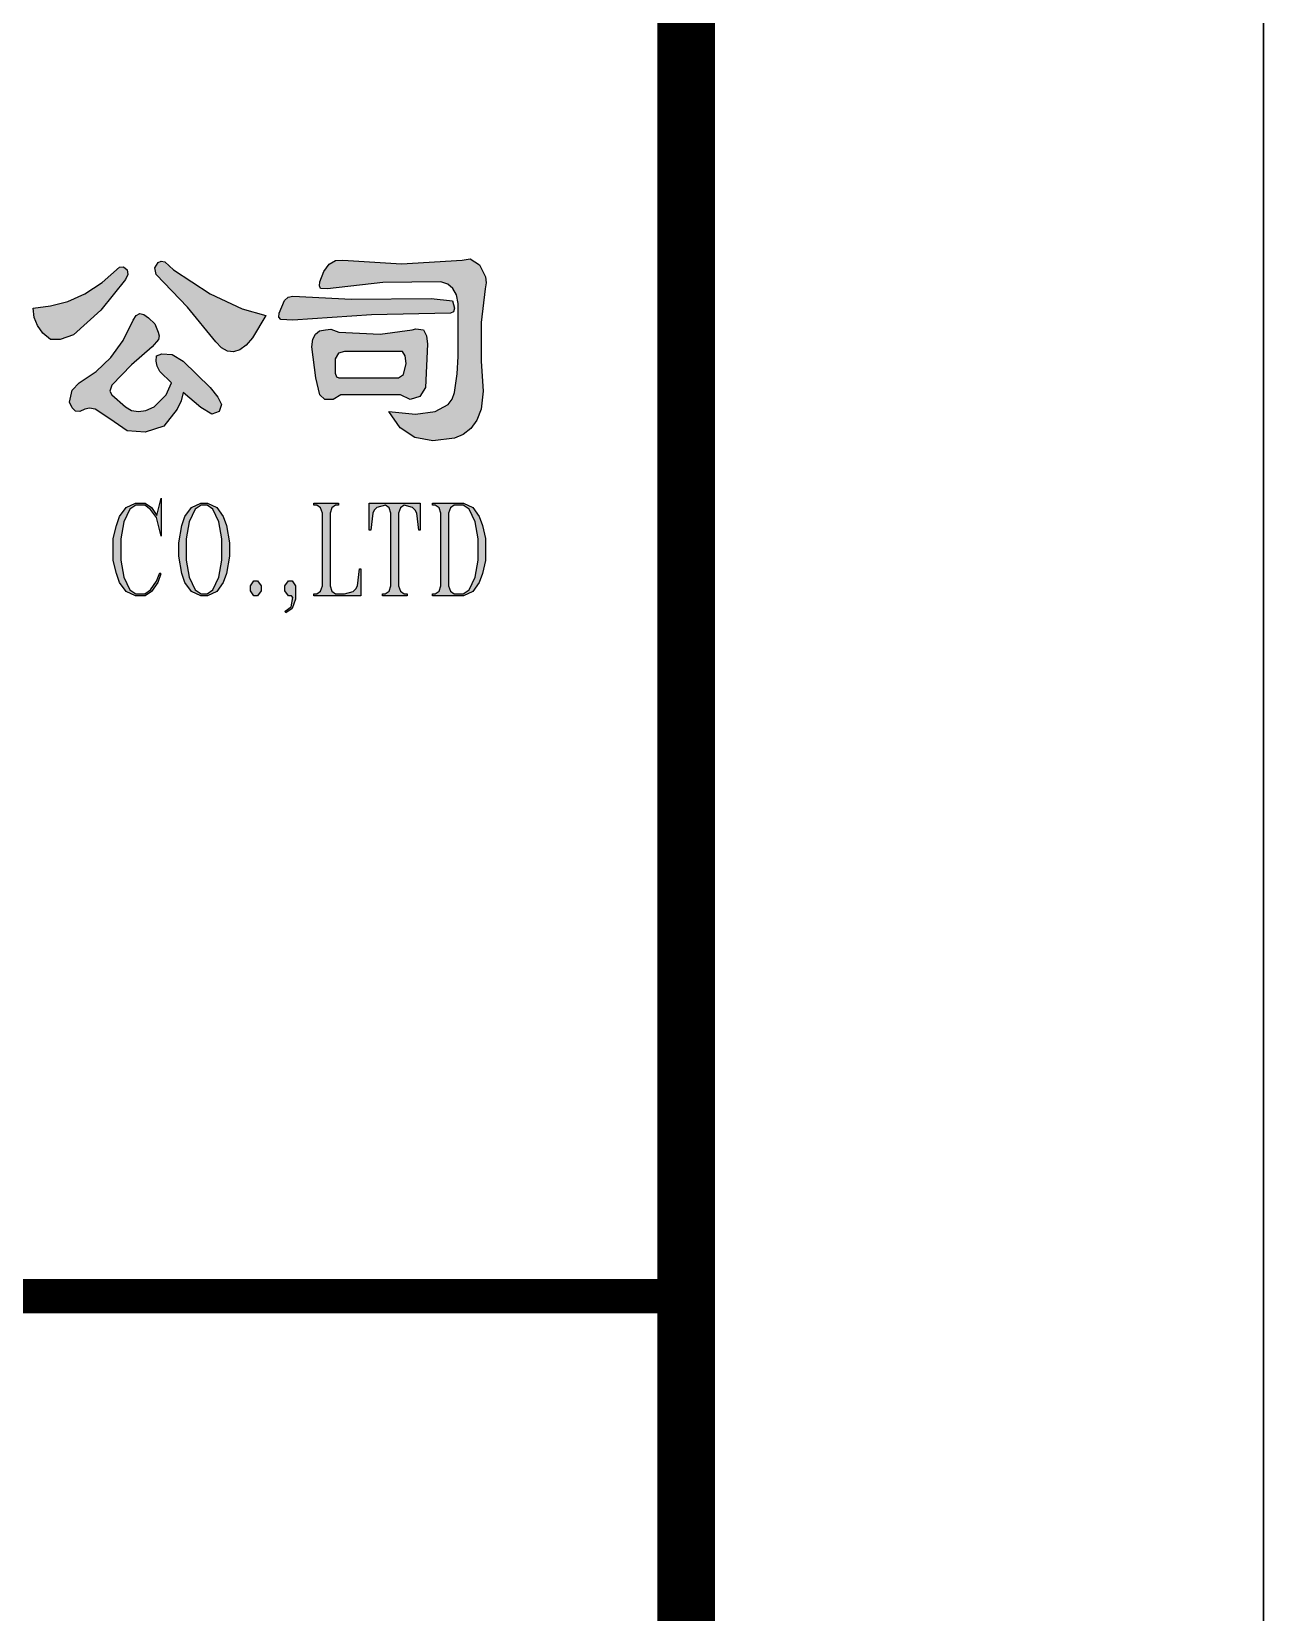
# Model space of a CAD drawing. Extents: x 1398449 to 2142961, y 256969 to 1032940.
# Drawn here: x 1684739 to 1687939, y 1014012 to 1018119 of the extents above; entities that cross this region are included whole.
import ezdxf
from ezdxf.enums import TextEntityAlignment as Align

# ---------------------------------------------------------------- set-up
doc = ezdxf.new("R2010")
doc.units = 0
doc.header["$LTSCALE"] = 1500
for name, color, linetype in [('BTTK', 7, 'Continuous'), ('Logo', 4, 'Continuous'), ('PUB_TITLE', 4, 'Continuous'), ('主楼地下（一期）参照$0$PUB_TITLE', 7, 'Continuous')]:
    doc.layers.add(name, color=color, linetype=linetype)
doc.layers.add('yichutu', color=7, linetype='Continuous', true_color=0xffffff, plot=False)
doc.styles.add('HZ(TK)', font='geniso.shx', dxfattribs={"width": 0.9, "bigfont": 'hztxt.shx'})

# ---------------------------------------------------------------- blocks, each defined once
blk = doc.blocks.new('logo-txt')
at = {"layer": 'Logo'}
h = blk.add_hatch(color=4, dxfattribs=at)
h.dxf.hatch_style = 1
h.paths.add_polyline_path([(57.224, 4.707), (57.282, 4.561), (57.301, 4.499), (57.29, 4.436), (57.182, 4.311), (56.824, 3.999), (56.482, 3.645), (56.449, 3.54), (56.482, 3.478), (56.716, 3.27), (56.822, 3.207), (56.941, 3.186), (57.072, 3.207), (57.215, 3.27), (57.424, 3.478), (57.515, 3.686), (57.315, 3.884), (57.265, 3.975), (57.249, 4.061), (57.257, 4.155), (57.349, 4.186), (57.524, 4.176), (57.715, 4.061), (58.182, 3.603), (58.315, 3.436), (58.382, 3.311), (58.34, 3.186), (58.215, 3.145), (58.024, 3.259), (57.715, 3.52), (57.682, 3.374), (57.615, 3.228), (57.382, 2.937), (57.057, 2.832), (56.749, 2.853), (56.449, 3.061), (56.191, 3.228), (56.093, 3.249), (56.016, 3.228), (55.924, 3.189), (55.849, 3.197), (55.791, 3.252), (55.749, 3.353), (55.791, 3.561), (55.916, 3.686), (56.212, 3.879), (56.466, 4.124), (56.678, 4.42), (56.849, 4.769), (56.903, 4.85), (56.966, 4.884), (57.036, 4.871), (57.116, 4.811)])
h.paths.add_polyline_path([(55.416, 5.019), (55.716, 5.092), (56.016, 5.227), (56.316, 5.425), (56.616, 5.686), (56.682, 5.696), (56.749, 5.644), (56.757, 5.561), (56.716, 5.477), (56.291, 4.946), (55.816, 4.519), (55.583, 4.436), (55.416, 4.436), (55.285, 4.548), (55.191, 4.676), (55.135, 4.819), (55.116, 4.978)])
h.paths.add_polyline_path([(58.182, 5.227), (58.74, 4.967), (59.148, 4.853), (58.919, 4.465), (58.808, 4.339), (58.698, 4.259), (58.591, 4.225), (58.486, 4.236), (58.383, 4.292), (58.282, 4.394), (57.79, 4.998), (57.249, 5.561), (57.224, 5.675), (57.282, 5.769), (57.336, 5.792), (57.399, 5.779), (57.549, 5.644)])
h = blk.add_hatch(color=4, dxfattribs=at)
h.dxf.hatch_style = 1
h.paths.add_polyline_path([(61.497, 5.748), (62.547, 5.811), (62.689, 5.831), (62.847, 5.727), (62.955, 5.519), (62.966, 5.415), (62.947, 5.311), (62.88, 4.728), (62.88, 4.061), (62.914, 3.54), (62.88, 3.228), (62.801, 3.041), (62.697, 2.895), (62.568, 2.791), (62.414, 2.728), (62.043, 2.679), (61.731, 2.739), (61.477, 2.908), (61.281, 3.186), (61.739, 3.145), (62.081, 3.186), (62.306, 3.311), (62.374, 3.405), (62.414, 3.52), (62.464, 3.842), (62.481, 4.144), (62.481, 5.061), (62.449, 5.209), (62.389, 5.321), (62.299, 5.397), (62.181, 5.436), (61.173, 5.425), (60.215, 5.311), (60.098, 5.321), (60.077, 5.365), (60.081, 5.436), (60.156, 5.615), (60.248, 5.738), (60.356, 5.803), (60.481, 5.811)])
h.paths.add_polyline_path([(60.631, 5.134), (62.014, 5.144), (62.381, 5.103), (62.414, 4.978), (62.397, 4.915), (62.347, 4.894), (60.981, 4.863), (59.615, 4.769), (59.406, 4.78), (59.371, 4.824), (59.381, 4.894), (59.473, 5.113), (59.538, 5.168), (59.615, 5.186)])
h.paths.add_polyline_path([(60.273, 4.613), (60.414, 4.561), (61.131, 4.53), (61.681, 4.603), (61.747, 4.623), (61.881, 4.603), (61.931, 4.499), (61.947, 4.353), (61.914, 3.603), (61.814, 3.447), (61.647, 3.395), (61.481, 3.478), (60.448, 3.478), (60.315, 3.395), (60.173, 3.395), (60.081, 3.478), (60.015, 3.77), (59.948, 4.311), (59.963, 4.439), (60.006, 4.53), (60.079, 4.584), (60.181, 4.603)])
h.paths.add_polyline_path([(60.514, 4.228), (60.406, 4.197), (60.348, 4.103), (60.348, 3.853), (60.373, 3.79), (60.414, 3.77), (61.448, 3.77), (61.531, 3.832), (61.581, 4.02), (61.564, 4.155), (61.514, 4.228)], flags=16)
h = blk.add_hatch(color=4, dxfattribs=at)
h.dxf.hatch_style = 1
h.paths.add_polyline_path([(57.257, 1.35), (57.153, 1.493), (57.051, 1.565), (56.896, 1.565), (56.794, 1.496), (56.69, 1.278), (56.638, 0.983), (56.638, 0.613), (56.69, 0.318), (56.794, 0.1), (56.896, 0.031), (57.051, 0.031), (57.153, 0.102), (57.257, 0.248), (57.31, 0.395), (57.332, 0.379), (57.278, 0.227), (57.169, 0.073), (57.057, -0.004), (56.889, -0.002), (56.727, 0.073), (56.615, 0.227), (56.562, 0.381), (56.506, 0.609), (56.506, 0.987), (56.562, 1.215), (56.615, 1.369), (56.727, 1.523), (56.89, 1.6), (57.057, 1.6), (57.169, 1.523), (57.263, 1.39), (57.334, 1.687), (57.334, 1.029)])
h.paths.add_polyline_path([(58.467, 0.381), (58.411, 0.227), (58.3, 0.073), (58.137, -0.004), (58.023, -0.004), (58.022, -0.002), (57.86, 0.073), (57.748, 0.227), (57.693, 0.381), (57.64, 0.683), (57.64, 0.913), (57.693, 1.215), (57.748, 1.369), (57.86, 1.523), (58.023, 1.6), (58.137, 1.6), (58.138, 1.598), (58.3, 1.523), (58.411, 1.369), (58.467, 1.215), (58.52, 0.913), (58.52, 0.683)])
h.paths.add_polyline_path([(58.389, 0.983), (58.337, 1.278), (58.233, 1.496), (58.13, 1.565), (58.029, 1.565), (57.927, 1.496), (57.823, 1.278), (57.771, 0.983), (57.771, 0.613), (57.823, 0.318), (57.927, 0.1), (58.029, 0.031), (58.13, 0.031), (58.233, 0.1), (58.337, 0.318), (58.389, 0.613)], flags=16)
h.paths.add_polyline_path([(59.004, -0.004), (58.941, -0.004), (58.88, 0.082), (58.88, 0.169), (58.941, 0.255), (59.004, 0.255), (59.065, 0.169), (59.065, 0.082)])
h.paths.add_polyline_path([(59.607, -0.223), (59.496, -0.3), (59.484, -0.27), (59.586, -0.197), (59.616, -0.035), (59.592, -0.004), (59.539, -0.004), (59.478, 0.082), (59.478, 0.169), (59.539, 0.255), (59.602, 0.255), (59.663, 0.169), (59.663, -0.064)])
h.paths.add_polyline_path([(59.981, -0.004), (59.981, 0.031), (60.031, 0.031), (60.097, 0.075), (60.129, 0.167), (60.129, 1.429), (60.097, 1.521), (60.031, 1.565), (59.981, 1.565), (59.981, 1.6), (60.408, 1.6), (60.408, 1.565), (60.358, 1.565), (60.293, 1.521), (60.261, 1.429), (60.261, 0.167), (60.293, 0.075), (60.358, 0.031), (60.514, 0.031), (60.664, 0.073), (60.71, 0.116), (60.735, 0.169), (60.771, 0.464), (60.795, 0.461), (60.795, -0.004)])
h.paths.add_polyline_path([(61.798, 1.133), (61.762, 1.427), (61.736, 1.48), (61.691, 1.523), (61.544, 1.565), (61.48, 1.521), (61.447, 1.429), (61.447, 0.167), (61.48, 0.075), (61.545, 0.031), (61.596, 0.031), (61.596, -0.004), (61.168, -0.004), (61.168, 0.031), (61.218, 0.031), (61.284, 0.075), (61.316, 0.167), (61.316, 1.429), (61.284, 1.521), (61.22, 1.565), (61.073, 1.523), (61.027, 1.48), (61.001, 1.427), (60.966, 1.133), (60.941, 1.135), (60.941, 1.6), (61.822, 1.6), (61.822, 1.135)])
h.paths.add_polyline_path([(62.9, 0.381), (62.846, 0.227), (62.735, 0.073), (62.57, -0.004), (62.033, -0.004), (62.033, 0.031), (62.083, 0.031), (62.149, 0.075), (62.181, 0.167), (62.181, 1.429), (62.149, 1.521), (62.083, 1.565), (62.033, 1.565), (62.033, 1.6), (62.57, 1.6), (62.735, 1.523), (62.846, 1.369), (62.9, 1.215), (62.955, 0.987), (62.955, 0.609)])
h.paths.add_polyline_path([(62.824, 0.983), (62.772, 1.278), (62.668, 1.496), (62.565, 1.565), (62.411, 1.565), (62.345, 1.521), (62.313, 1.429), (62.313, 0.167), (62.345, 0.075), (62.411, 0.031), (62.565, 0.031), (62.668, 0.1), (62.772, 0.318), (62.824, 0.613)], flags=16)
at = {"layer": 'Logo', "color": 4}
for points in [[(58.182, 5.227), (58.74, 4.967), (59.148, 4.853), (58.919, 4.465), (58.808, 4.339), (58.698, 4.259), (58.591, 4.225), (58.486, 4.236), (58.383, 4.292), (58.282, 4.394), (57.79, 4.998), (57.249, 5.561), (57.224, 5.675), (57.282, 5.769), (57.336, 5.792), (57.399, 5.779), (57.549, 5.644)], [(61.497, 5.748), (62.547, 5.811), (62.689, 5.831), (62.847, 5.727), (62.955, 5.519), (62.966, 5.415), (62.947, 5.311), (62.88, 4.728), (62.88, 4.061), (62.914, 3.54), (62.88, 3.228), (62.801, 3.041), (62.697, 2.895), (62.568, 2.791), (62.414, 2.728), (62.043, 2.679), (61.731, 2.739), (61.477, 2.908), (61.281, 3.186), (61.739, 3.145), (62.081, 3.186), (62.306, 3.311), (62.374, 3.405), (62.414, 3.52), (62.464, 3.842), (62.481, 4.144), (62.481, 5.061), (62.449, 5.209), (62.389, 5.321), (62.299, 5.397), (62.181, 5.436), (61.173, 5.425), (60.215, 5.311), (60.098, 5.321), (60.077, 5.365), (60.081, 5.436), (60.156, 5.615), (60.248, 5.738), (60.356, 5.803), (60.481, 5.811)], [(55.416, 5.019), (55.716, 5.092), (56.016, 5.227), (56.316, 5.425), (56.616, 5.686), (56.682, 5.696), (56.749, 5.644), (56.757, 5.561), (56.716, 5.477), (56.291, 4.946), (55.816, 4.519), (55.583, 4.436), (55.416, 4.436), (55.285, 4.548), (55.191, 4.676), (55.135, 4.819), (55.116, 4.978)], [(60.631, 5.134), (62.014, 5.144), (62.381, 5.103), (62.414, 4.978), (62.397, 4.915), (62.347, 4.894), (60.981, 4.863), (59.615, 4.769), (59.406, 4.78), (59.371, 4.824), (59.381, 4.894), (59.473, 5.113), (59.538, 5.168), (59.615, 5.186)], [(57.224, 4.707), (57.282, 4.561), (57.301, 4.499), (57.29, 4.436), (57.182, 4.311), (56.824, 3.999), (56.482, 3.645), (56.449, 3.54), (56.482, 3.478), (56.716, 3.27), (56.822, 3.207), (56.941, 3.186), (57.072, 3.207), (57.215, 3.27), (57.424, 3.478), (57.515, 3.686), (57.315, 3.884), (57.265, 3.975), (57.249, 4.061), (57.257, 4.155), (57.349, 4.186), (57.524, 4.176), (57.715, 4.061), (58.182, 3.603), (58.315, 3.436), (58.382, 3.311), (58.34, 3.186), (58.215, 3.145), (58.024, 3.259), (57.715, 3.52), (57.682, 3.374), (57.615, 3.228), (57.382, 2.937), (57.057, 2.832), (56.749, 2.853), (56.449, 3.061), (56.191, 3.228), (56.093, 3.249), (56.016, 3.228), (55.924, 3.189), (55.849, 3.197), (55.791, 3.252), (55.749, 3.353), (55.791, 3.561), (55.916, 3.686), (56.212, 3.879), (56.466, 4.124), (56.678, 4.42), (56.849, 4.769), (56.903, 4.85), (56.966, 4.884), (57.036, 4.871), (57.116, 4.811)], [(60.273, 4.613), (60.414, 4.561), (61.131, 4.53), (61.681, 4.603), (61.747, 4.623), (61.881, 4.603), (61.931, 4.499), (61.947, 4.353), (61.914, 3.603), (61.814, 3.447), (61.647, 3.395), (61.481, 3.478), (60.448, 3.478), (60.315, 3.395), (60.173, 3.395), (60.081, 3.478), (60.015, 3.77), (59.948, 4.311), (59.963, 4.439), (60.006, 4.53), (60.079, 4.584), (60.181, 4.603)], [(60.514, 4.228), (60.406, 4.197), (60.348, 4.103), (60.348, 3.853), (60.373, 3.79), (60.414, 3.77), (61.448, 3.77), (61.531, 3.832), (61.581, 4.02), (61.564, 4.155), (61.514, 4.228)], [(57.257, 1.35), (57.153, 1.493), (57.051, 1.565), (56.896, 1.565), (56.794, 1.496), (56.69, 1.278), (56.638, 0.983), (56.638, 0.613), (56.69, 0.318), (56.794, 0.1), (56.896, 0.031), (57.051, 0.031), (57.153, 0.102), (57.257, 0.248), (57.31, 0.395), (57.332, 0.379), (57.278, 0.227), (57.169, 0.073), (57.057, -0.004), (56.889, -0.002), (56.727, 0.073), (56.615, 0.227), (56.562, 0.381), (56.506, 0.609), (56.506, 0.987), (56.562, 1.215), (56.615, 1.369), (56.727, 1.523), (56.89, 1.6), (57.057, 1.6), (57.169, 1.523), (57.263, 1.39), (57.334, 1.687), (57.334, 1.029)], [(58.467, 0.381), (58.411, 0.227), (58.3, 0.073), (58.137, -0.004), (58.023, -0.004), (58.022, -0.002), (57.86, 0.073), (57.748, 0.227), (57.693, 0.381), (57.64, 0.683), (57.64, 0.913), (57.693, 1.215), (57.748, 1.369), (57.86, 1.523), (58.023, 1.6), (58.137, 1.6), (58.138, 1.598), (58.3, 1.523), (58.411, 1.369), (58.467, 1.215), (58.52, 0.913), (58.52, 0.683)], [(58.389, 0.983), (58.337, 1.278), (58.233, 1.496), (58.13, 1.565), (58.029, 1.565), (57.927, 1.496), (57.823, 1.278), (57.771, 0.983), (57.771, 0.613), (57.823, 0.318), (57.927, 0.1), (58.029, 0.031), (58.13, 0.031), (58.233, 0.1), (58.337, 0.318), (58.389, 0.613)], [(59.981, -0.004), (59.981, 0.031), (60.031, 0.031), (60.097, 0.075), (60.129, 0.167), (60.129, 1.429), (60.097, 1.521), (60.031, 1.565), (59.981, 1.565), (59.981, 1.6), (60.408, 1.6), (60.408, 1.565), (60.358, 1.565), (60.293, 1.521), (60.261, 1.429), (60.261, 0.167), (60.293, 0.075), (60.358, 0.031), (60.514, 0.031), (60.664, 0.073), (60.71, 0.116), (60.735, 0.169), (60.771, 0.464), (60.795, 0.461), (60.795, -0.004)], [(61.798, 1.133), (61.762, 1.427), (61.736, 1.48), (61.691, 1.523), (61.544, 1.565), (61.48, 1.521), (61.447, 1.429), (61.447, 0.167), (61.48, 0.075), (61.545, 0.031), (61.596, 0.031), (61.596, -0.004), (61.168, -0.004), (61.168, 0.031), (61.218, 0.031), (61.284, 0.075), (61.316, 0.167), (61.316, 1.429), (61.284, 1.521), (61.22, 1.565), (61.073, 1.523), (61.027, 1.48), (61.001, 1.427), (60.966, 1.133), (60.941, 1.135), (60.941, 1.6), (61.822, 1.6), (61.822, 1.135)], [(62.9, 0.381), (62.846, 0.227), (62.735, 0.073), (62.57, -0.004), (62.033, -0.004), (62.033, 0.031), (62.083, 0.031), (62.149, 0.075), (62.181, 0.167), (62.181, 1.429), (62.149, 1.521), (62.083, 1.565), (62.033, 1.565), (62.033, 1.6), (62.57, 1.6), (62.735, 1.523), (62.846, 1.369), (62.9, 1.215), (62.955, 0.987), (62.955, 0.609)], [(62.824, 0.983), (62.772, 1.278), (62.668, 1.496), (62.565, 1.565), (62.411, 1.565), (62.345, 1.521), (62.313, 1.429), (62.313, 0.167), (62.345, 0.075), (62.411, 0.031), (62.565, 0.031), (62.668, 0.1), (62.772, 0.318), (62.824, 0.613)], [(59.004, -0.004), (58.941, -0.004), (58.88, 0.082), (58.88, 0.169), (58.941, 0.255), (59.004, 0.255), (59.065, 0.169), (59.065, 0.082)], [(59.607, -0.223), (59.496, -0.3), (59.484, -0.27), (59.586, -0.197), (59.616, -0.035), (59.592, -0.004), (59.539, -0.004), (59.478, 0.082), (59.478, 0.169), (59.539, 0.255), (59.602, 0.255), (59.663, 0.169), (59.663, -0.064)]]:
    blk.add_lwpolyline(points, close=True, dxfattribs=at)
blk = doc.blocks.new('vhtemplate_2020年新竖式图框_A1_1_2', base_point=(-420.5, 0))
at = {"layer": 'BTTK', "const_width": 0.6}
blk.add_lwpolyline([(831, 529), (761, 529)], dxfattribs=at)
at = {"layer": 'PUB_TITLE', "color": 7}
blk.add_lwpolyline([(-420.5, 594), (841, 594), (841, 0), (-420.5, 0)], close=True, dxfattribs=at)
at = {"layer": 'PUB_TITLE', "const_width": 1}
blk.add_lwpolyline([(-395.5, 10), (831, 10), (831, 584), (-395.5, 584)], close=True, dxfattribs=at)
blk.add_blockref('logo-txt', (764.572, 541.135))
at = {"layer": 'BTTK', "color": 4, "style": 'HZ(TK)', "width": 0.9}
for tag, p in [('合作单位', (796, 511.5)), ('建设单位', (796, 209.5)), ('工程名称', (796, 176.5)), ('子项名称', (806, 160)), ('图纸名称', (796, 141))]:
    blk.add_attdef(tag, text='', height=3.5, dxfattribs=at).set_placement(p, align=Align.MIDDLE_CENTER)
for tag, p in [('注册证书号', (808.5, 309.006)), ('注册印章号', (808.5, 301.006)), ('设计号', (806, 193)), ('图别', (789.75, 34)), ('图号', (822.25, 34)), ('版本号', (789.75, 26)), ('日期', (822.25, 26))]:
    blk.add_attdef(tag, text='', height=3.5, dxfattribs=at).set_placement(p, align=Align.MIDDLE)
blk = doc.blocks.new('yct-1261-594-189225-89100-150-1004.0')
at = {"layer": 'yichutu', "color": 7, "true_color": 0xffffff}
blk.add_lwpolyline([(0, 0), (0, 89100), (189225, 89100), (189225, 0)], close=True, dxfattribs=at)

msp = doc.modelspace()

# ---------------------------------------------------------------- linework, layer by layer
at = {"layer": '主楼地下（一期）参照$0$PUB_TITLE'}
msp.add_lwpolyline([(1498789.3, 935483.1), (1687939.3, 935483.1), (1687939.3, 1024583.1), (1498789.3, 1024583.1)], close=True, dxfattribs=at)
at = {"layer": '主楼地下（一期）参照$0$PUB_TITLE', "const_width": 150}
msp.add_lwpolyline([(1502539.3, 936983.1), (1686439.3, 936983.1), (1686439.3, 1023083.1), (1502539.3, 1023083.1)], close=True, dxfattribs=at)

# ---------------------------------------------------------------- block references
at = {"xscale": 150, "yscale": 150, "zscale": 150}
msp.add_blockref('vhtemplate_2020年新竖式图框_A1_1_2', (1498714.3, 935483.1), dxfattribs=at)
at = {"layer": 'yichutu'}
msp.add_blockref('yct-1261-594-189225-89100-150-1004.0', (1498714.3, 935483.1), dxfattribs=at)

doc.saveas('drawing.dxf')
